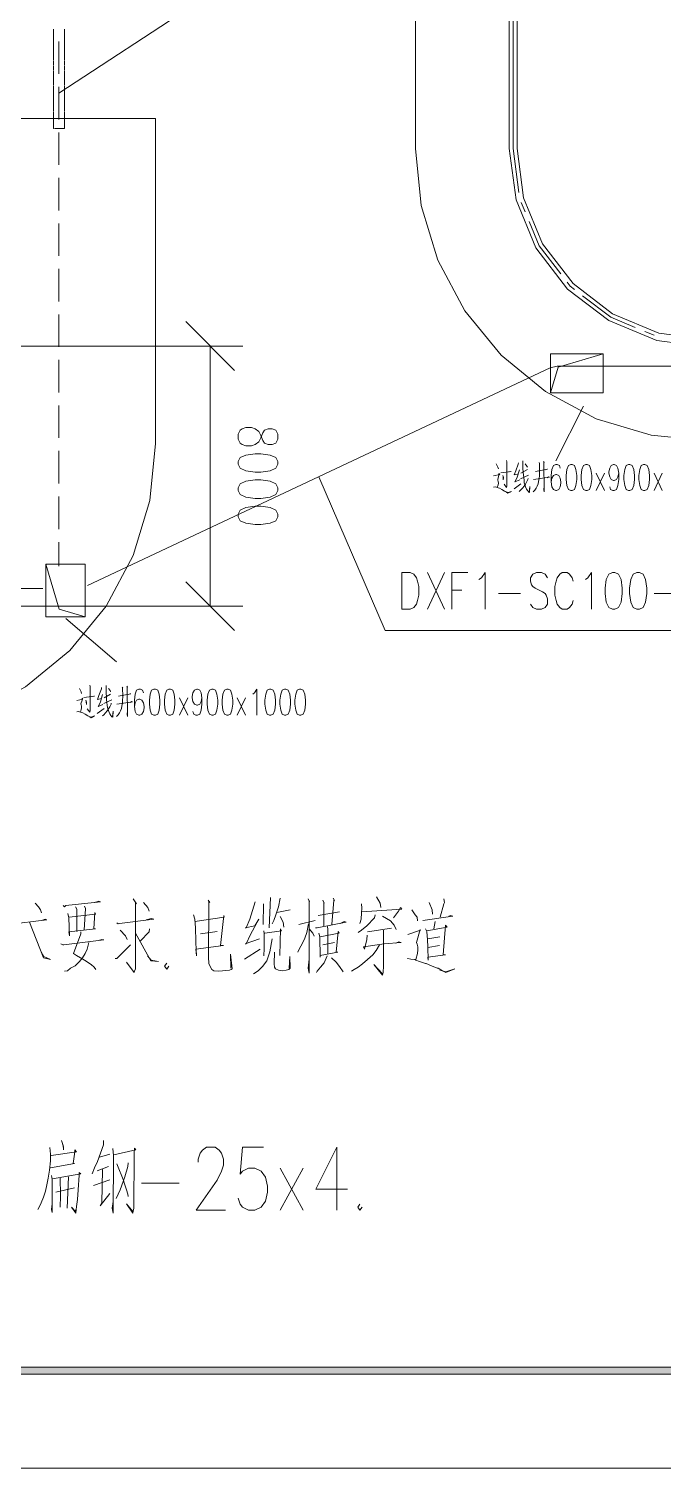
# Model space of a CAD drawing. Header units: millimetres. Extents: x -4415 to 173792, y -78716 to 47289.
# Drawn here: x 65276 to 84791, y -78716 to -34442 of the extents above; entities that cross this region are included whole.
import ezdxf

# ---------------------------------------------------------------- set-up
doc = ezdxf.new("R2010")
doc.units = ezdxf.units.MM

msp = doc.modelspace()

# ---------------------------------------------------------------- hatches: boundary and pattern name
h = msp.add_hatch(color=0)
h.dxf.hatch_style = 2
h.paths.add_polyline_path([(2980, -75821), (3191, -75611), (170687, -75611), (170896, -75821)])

# ---------------------------------------------------------------- linework, layer by layer
at = {"color": 0, "lineweight": 0}
for points in [[(-4415, -78716), (173792, -78716), (173792, 47289), (-4415, 47289)], [(81328, -44437), (82944, -44437), (82944, -45642), (81328, -45642)], [(72932, -46907), (72874, -46785), (72760, -46745), (72644, -46745), (72529, -46785), (72471, -46867), (72413, -47028), (72356, -47149), (72240, -47230), (72125, -47270), (71951, -47270), (71836, -47230), (71778, -47190), (71720, -47069), (71720, -46907), (71778, -46785), (71836, -46745), (71951, -46705), (72125, -46705), (72240, -46745), (72356, -46826), (72413, -46947), (72471, -47108), (72529, -47190), (72644, -47230), (72760, -47230), (72874, -47189), (72932, -47069)], [(72932, -47755), (72874, -47633), (72702, -47553), (72413, -47512), (72240, -47512), (71951, -47553), (71778, -47633), (71720, -47755), (71720, -47835), (71778, -47956), (71951, -48038), (72240, -48078), (72413, -48078), (72702, -48038), (72874, -47956), (72932, -47835)], [(81947, -47839), (81877, -47878), (81831, -47993), (81808, -48186), (81808, -48301), (81831, -48493), (81877, -48609), (81947, -48648), (81993, -48648), (82061, -48609), (82108, -48493), (82131, -48301), (82131, -48186), (82108, -47993), (82061, -47878), (81993, -47839)], [(82408, -47839), (82338, -47878), (82292, -47993), (82270, -48186), (82270, -48301), (82292, -48493), (82338, -48609), (82408, -48648), (82454, -48648), (82523, -48609), (82569, -48493), (82592, -48301), (82592, -48186), (82569, -47993), (82523, -47878), (82454, -47839)], [(83723, -47839), (83653, -47878), (83607, -47993), (83585, -48186), (83585, -48301), (83607, -48493), (83653, -48609), (83723, -48648), (83769, -48648), (83838, -48609), (83884, -48493), (83908, -48301), (83908, -48186), (83884, -47993), (83838, -47878), (83769, -47839)], [(84185, -47839), (84115, -47878), (84069, -47993), (84046, -48186), (84046, -48301), (84069, -48493), (84115, -48609), (84185, -48648), (84231, -48648), (84300, -48609), (84346, -48493), (84369, -48301), (84369, -48186), (84346, -47993), (84300, -47878), (84231, -47839)], [(72932, -48563), (72874, -48442), (72702, -48361), (72413, -48320), (72240, -48320), (71951, -48361), (71778, -48442), (71720, -48563), (71720, -48643), (71778, -48765), (71951, -48845), (72240, -48886), (72413, -48886), (72702, -48845), (72874, -48765), (72932, -48643)], [(72932, -49370), (72874, -49249), (72702, -49168), (72413, -49128), (72240, -49128), (71951, -49168), (71778, -49249), (71720, -49370), (71720, -49451), (71778, -49572), (71951, -49653), (72240, -49693), (72413, -49693), (72702, -49653), (72874, -49572), (72932, -49451)], [(65801, -52526), (65801, -50911), (67006, -50911), (67006, -52526)], [(76747, -52298), (76747, -51166), (77011, -51166), (77124, -51220), (77200, -51328), (77237, -51436), (77275, -51598), (77275, -51866), (77237, -52028), (77200, -52136), (77124, -52243), (77011, -52298)], [(83230, -51166), (83117, -51220), (83041, -51382), (83004, -51651), (83004, -51812), (83041, -52082), (83117, -52243), (83230, -52298), (83306, -52298), (83418, -52243), (83495, -52082), (83532, -51812), (83532, -51651), (83495, -51382), (83418, -51220), (83306, -51166)], [(83984, -51166), (83871, -51220), (83796, -51382), (83758, -51651), (83758, -51812), (83796, -52082), (83871, -52243), (83984, -52298), (84059, -52298), (84173, -52243), (84248, -52082), (84286, -51812), (84286, -51651), (84248, -51382), (84173, -51220), (84059, -51166)], [(69126, -54749), (69056, -54788), (69010, -54904), (68987, -55096), (68987, -55211), (69010, -55403), (69056, -55519), (69126, -55558), (69172, -55558), (69241, -55519), (69287, -55403), (69310, -55211), (69310, -55096), (69287, -54904), (69241, -54788), (69172, -54749)], [(69587, -54749), (69518, -54788), (69471, -54904), (69449, -55096), (69449, -55211), (69471, -55403), (69518, -55519), (69587, -55558), (69634, -55558), (69702, -55519), (69748, -55403), (69772, -55211), (69772, -55096), (69748, -54904), (69702, -54788), (69634, -54749)], [(70902, -54749), (70834, -54788), (70788, -54904), (70764, -55096), (70764, -55211), (70788, -55403), (70834, -55519), (70902, -55558), (70949, -55558), (71018, -55519), (71064, -55403), (71087, -55211), (71087, -55096), (71064, -54904), (71018, -54788), (70949, -54749)], [(71364, -54749), (71295, -54788), (71249, -54904), (71226, -55096), (71226, -55211), (71249, -55403), (71295, -55519), (71364, -55558), (71410, -55558), (71480, -55519), (71526, -55403), (71549, -55211), (71549, -55096), (71526, -54904), (71480, -54788), (71410, -54749)], [(72679, -54749), (72610, -54788), (72564, -54904), (72541, -55096), (72541, -55211), (72564, -55403), (72610, -55519), (72679, -55558), (72725, -55558), (72795, -55519), (72841, -55403), (72864, -55211), (72864, -55096), (72841, -54904), (72795, -54788), (72725, -54749)], [(73141, -54749), (73072, -54788), (73026, -54904), (73002, -55096), (73002, -55211), (73026, -55403), (73072, -55519), (73141, -55558), (73187, -55558), (73257, -55519), (73303, -55403), (73325, -55211), (73325, -55096), (73303, -54904), (73257, -54788), (73187, -54749)], [(73602, -54749), (73534, -54788), (73487, -54904), (73464, -55096), (73464, -55211), (73487, -55403), (73534, -55519), (73602, -55558), (73648, -55558), (73718, -55519), (73764, -55403), (73787, -55211), (73787, -55096), (73764, -54904), (73718, -54788), (73648, -54749)], [(2980, -75821), (3191, -75611), (170687, -75611), (170896, -75821)]]:
    msp.add_lwpolyline(points, close=True, dxfattribs=at)
for points in [[(77175, -38119), (77175, 16384)], [(80055, -38119), (80055, 16384)], [(80175, -38119), (80175, 16384)], [(80295, -38119), (80294, 16384)], [(66202, -36423), (70377, -33694)], [(66033, -34476), (66033, -34449)], [(66033, -34515), (66033, -34487)], [(66033, -34554), (66033, -34526)], [(66370, -34449), (66370, -34476)], [(66370, -34487), (66370, -34515)], [(66370, -34526), (66370, -34554)], [(66033, -34592), (66033, -34565)], [(66033, -34630), (66033, -34603)], [(66033, -34669), (66033, -34642)], [(66033, -34707), (66033, -34680)], [(66033, -34746), (66033, -34718)], [(66033, -34785), (66033, -34757)], [(66033, -34823), (66033, -34795)], [(66033, -34862), (66033, -34834)], [(66033, -34901), (66033, -34873)], [(66033, -34938), (66033, -34911)], [(66033, -34977), (66033, -34950)], [(66202, -35828), (66202, -34828)], [(66370, -34565), (66370, -34592)], [(66370, -34603), (66370, -34630)], [(66370, -34642), (66370, -34669)], [(66370, -34680), (66370, -34707)], [(66370, -34718), (66370, -34746)], [(66370, -34757), (66370, -34785)], [(66370, -34795), (66370, -34823)], [(66370, -34834), (66370, -34862)], [(66370, -34873), (66370, -34901)], [(66370, -34911), (66370, -34938)], [(66370, -34950), (66370, -34977)], [(66033, -35015), (66033, -34989)], [(66033, -35054), (66033, -35026)], [(66033, -35093), (66033, -35065)], [(66033, -35131), (66033, -35103)], [(66033, -35170), (66033, -35142)], [(66033, -35208), (66033, -35181)], [(66033, -35246), (66033, -35219)], [(66033, -35285), (66033, -35258)], [(66033, -35323), (66033, -35296)], [(66033, -35362), (66033, -35334)], [(66033, -35401), (66033, -35373)], [(66033, -35439), (66033, -35412)], [(66370, -34989), (66370, -35015)], [(66370, -35026), (66370, -35054)], [(66370, -35065), (66370, -35093)], [(66370, -35103), (66370, -35131)], [(66370, -35142), (66370, -35170)], [(66370, -35181), (66370, -35208)], [(66370, -35219), (66370, -35246)], [(66370, -35258), (66370, -35285)], [(66370, -35296), (66370, -35323)], [(66370, -35334), (66370, -35362)], [(66370, -35373), (66370, -35401)], [(66370, -35412), (66370, -35439)], [(66033, -35478), (66033, -35450)], [(66033, -35516), (66033, -35489)], [(66033, -35554), (66033, -35527)], [(66033, -35593), (66033, -35566)], [(66033, -35632), (66033, -35604)], [(66033, -35670), (66033, -35642)], [(66033, -35709), (66033, -35681)], [(66033, -35748), (66033, -35720)], [(66033, -35785), (66033, -35758)], [(66033, -35824), (66033, -35797)], [(66033, -35862), (66033, -35836)], [(66370, -35450), (66370, -35478)], [(66370, -35489), (66370, -35516)], [(66370, -35527), (66370, -35554)], [(66370, -35566), (66370, -35593)], [(66370, -35604), (66370, -35632)], [(66370, -35642), (66370, -35670)], [(66370, -35681), (66370, -35709)], [(66370, -35720), (66370, -35748)], [(66370, -35758), (66370, -35785)], [(66370, -35797), (66370, -35824)], [(66370, -35836), (66370, -35862)], [(66033, -35901), (66033, -35873)], [(66033, -35940), (66033, -35912)], [(66033, -35978), (66033, -35950)], [(66033, -36017), (66033, -35989)], [(66033, -36056), (66033, -36028)], [(66033, -36093), (66033, -36066)], [(66033, -36132), (66033, -36105)], [(66033, -36170), (66033, -36143)], [(66033, -36209), (66033, -36181)], [(66033, -36248), (66033, -36220)], [(66033, -36286), (66033, -36259)], [(66033, -36325), (66033, -36297)], [(66202, -37228), (66202, -36227)], [(66370, -35873), (66370, -35901)], [(66370, -35912), (66370, -35940)], [(66370, -35950), (66370, -35978)], [(66370, -35989), (66370, -36017)], [(66370, -36028), (66370, -36056)], [(66370, -36066), (66370, -36093)], [(66370, -36105), (66370, -36132)], [(66370, -36143), (66370, -36170)], [(66370, -36181), (66370, -36209)], [(66370, -36220), (66370, -36248)], [(66370, -36259), (66370, -36286)], [(66370, -36297), (66370, -36325)], [(66033, -36363), (66033, -36336)], [(66033, -36401), (66033, -36374)], [(66033, -36440), (66033, -36413)], [(66033, -36479), (66033, -36451)], [(66033, -36517), (66033, -36489)], [(66033, -36556), (66033, -36528)], [(66033, -36595), (66033, -36567)], [(66033, -36633), (66033, -36605)], [(66033, -36671), (66033, -36644)], [(66033, -36709), (66033, -36683)], [(66033, -36748), (66033, -36720)], [(66370, -36336), (66370, -36363)], [(66370, -36374), (66370, -36401)], [(66370, -36413), (66370, -36440)], [(66370, -36451), (66370, -36479)], [(66370, -36489), (66370, -36517)], [(66370, -36528), (66370, -36556)], [(66370, -36567), (66370, -36595)], [(66370, -36605), (66370, -36633)], [(66370, -36644), (66370, -36671)], [(66370, -36683), (66370, -36709)], [(66370, -36720), (66370, -36748)], [(66033, -36787), (66033, -36759)], [(66033, -36825), (66033, -36797)], [(66033, -36864), (66033, -36836)], [(66033, -36903), (66033, -36875)], [(66033, -36940), (66033, -36913)], [(66033, -36979), (66033, -36952)], [(66033, -37017), (66033, -36991)], [(66033, -37056), (66033, -37028)], [(66033, -37095), (66033, -37067)], [(66033, -37133), (66033, -37105)], [(66033, -37172), (66033, -37144)], [(66033, -37210), (66033, -37183)], [(66370, -36759), (66370, -36787)], [(66370, -36797), (66370, -36825)], [(66370, -36836), (66370, -36864)], [(66370, -36875), (66370, -36903)], [(66370, -36913), (66370, -36940)], [(66370, -36952), (66370, -36979)], [(66370, -36991), (66370, -37017)], [(66370, -37028), (66370, -37056)], [(66370, -37067), (66370, -37095)], [(66370, -37105), (66370, -37133)], [(66370, -37144), (66370, -37172)], [(66370, -37183), (66370, -37210)], [(36059, -37199), (69175, -37199)], [(66033, -37248), (66033, -37221)], [(66033, -37287), (66033, -37260)], [(66033, -37326), (66033, -37298)], [(66033, -37364), (66033, -37336)], [(66033, -37403), (66033, -37375)], [(66033, -37441), (66033, -37414)], [(66033, -37480), (66033, -37452)], [(66061, -37505), (66033, -37505), (66033, -37491)], [(66100, -37505), (66073, -37505)], [(66138, -37505), (66110, -37505)], [(66177, -37505), (66149, -37505)], [(66216, -37505), (66188, -37505)], [(66202, -38628), (66202, -37628)], [(66254, -37505), (66226, -37505)], [(66293, -37505), (66265, -37505)], [(66330, -37505), (66304, -37505)], [(66370, -37491), (66370, -37505), (66342, -37505)], [(66370, -37221), (66370, -37248)], [(66370, -37260), (66370, -37287)], [(66370, -37298), (66370, -37326)], [(66370, -37336), (66370, -37364)], [(66370, -37375), (66370, -37403)], [(66370, -37414), (66370, -37441)], [(66370, -37452), (66370, -37480)], [(69175, -47199), (69175, -37199)], [(77175, -38119), (77348, -39875), (77860, -41563), (78692, -43119), (79811, -44483), (81175, -45602), (82731, -46434), (84420, -46946), (86175, -47119)], [(80055, -38119), (80263, -39702), (80875, -41179), (81848, -42446), (83116, -43419), (84592, -44031), (86175, -44239)], [(80175, -38119), (80353, -39473)], [(80295, -38119), (80495, -39641), (81083, -41059), (82017, -42277), (83236, -43212), (84654, -43799), (86175, -43999)], [(66202, -40028), (66202, -39028)], [(80424, -39780), (80546, -40073)], [(66202, -41427), (66202, -40428)], [(80667, -40366), (80979, -41119), (81643, -41983)], [(66202, -42828), (66202, -41828)], [(81836, -42236), (81933, -42361), (82058, -42458)], [(82310, -42651), (83176, -43315), (83928, -43627)], [(66202, -44228), (66202, -43228)], [(71606, -44948), (70106, -43449)], [(84221, -43748), (84515, -43870)], [(64209, -44199), (71856, -44199)], [(70855, -44199), (70855, -52199)], [(66202, -45628), (66202, -44629)], [(81562, -44845), (82944, -44437)], [(67083, -51569), (81319, -44868)], [(81534, -44819), (81319, -44868)], [(81328, -45642), (81562, -44845)], [(81534, -44819), (101676, -44819)], [(66202, -47028), (66202, -46028)], [(82338, -46046), (81488, -47726)], [(60175, -56200), (61930, -56027), (63619, -55514), (65174, -54683), (66539, -53563), (67658, -52199), (68489, -50643), (69002, -48955), (69175, -47199)], [(66202, -48428), (66202, -47428)], [(79971, -47725), (79981, -47763), (79985, -48370), (79981, -48511), (79971, -48551), (79895, -48448)], [(80335, -47795), (80330, -47834), (80255, -48039), (80207, -48157), (80335, -48126)], [(80472, -47732), (80477, -47772), (80477, -47952), (80487, -48086), (80491, -48165), (80501, -48252), (80510, -48330), (80519, -48409), (80534, -48472), (80557, -48535), (80590, -48606), (80623, -48653), (80656, -48693), (80680, -48708), (80689, -48519), (80670, -48700)], [(80973, -47779), (80987, -47810), (80983, -47803), (80987, -48070), (80983, -48188), (80977, -48275), (80959, -48370), (80945, -48441), (80916, -48511), (80883, -48575), (80845, -48629), (80794, -48684)], [(81110, -47748), (81129, -47779), (81119, -47763), (81129, -48684), (81124, -48622), (81129, -48495)], [(74200, -48218), (76243, -52948)], [(79570, -48188), (79763, -48150), (79739, -48117), (79735, -48181), (79702, -48291), (79706, -48322), (79716, -48370), (79721, -48417), (79711, -48472), (79688, -48551)], [(79655, -47826), (79706, -47921), (79721, -47976)], [(79792, -48102), (80117, -48063), (80099, -48055), (80052, -48070)], [(79853, -48181), (79877, -48244), (79871, -48315), (79867, -48220)], [(80368, -48008), (80298, -48236), (80241, -48370), (80231, -48377), (80377, -48315)], [(80406, -48283), (80652, -48173)], [(80416, -48110), (80613, -47999)], [(80613, -47921), (80599, -47890), (80548, -47819)], [(80802, -48306), (81290, -48236), (81266, -48228), (81223, -48252)], [(80859, -48063), (81237, -47992), (81219, -47984), (81157, -48008)], [(81623, -47955), (81600, -47878), (81531, -47839), (81485, -47839), (81415, -47878), (81369, -47993), (81346, -48186), (81346, -48378), (81369, -48532), (81415, -48609), (81485, -48648), (81507, -48648), (81577, -48609), (81623, -48532), (81646, -48417), (81646, -48378), (81623, -48262), (81577, -48186), (81507, -48147), (81485, -48147), (81415, -48186), (81369, -48262), (81346, -48378)], [(82730, -48648), (82985, -48109)], [(82985, -48648), (82730, -48109)], [(83423, -48109), (83400, -48224), (83354, -48301), (83284, -48340), (83262, -48340), (83192, -48301), (83146, -48224), (83123, -48109), (83123, -48070), (83146, -47955), (83192, -47878), (83262, -47839), (83284, -47839), (83354, -47878), (83400, -47955), (83423, -48109), (83423, -48301), (83400, -48493), (83354, -48609), (83284, -48648), (83238, -48648), (83169, -48609), (83146, -48532)], [(84508, -48648), (84761, -48109)], [(84761, -48648), (84508, -48109)], [(79574, -48543), (79635, -48535), (79711, -48559), (79759, -48575), (79830, -48613), (79910, -48661), (79981, -48708), (80013, -48724), (80123, -48669), (80009, -48708), (79938, -48677)], [(80203, -48590), (80410, -48441)], [(80633, -48275), (80628, -48306), (80590, -48386), (80552, -48448), (80510, -48511), (80458, -48575), (80406, -48629), (80363, -48669)], [(66202, -49829), (66202, -48828)], [(66202, -50969), (66202, -50228)], [(66209, -52293), (65801, -50911)], [(77539, -52298), (78066, -51166)], [(77539, -51166), (78066, -52298)], [(78292, -52298), (78292, -51166), (78782, -51166)], [(79121, -51382), (79197, -51328), (79310, -51166), (79310, -52298)], [(81233, -51328), (81157, -51220), (81044, -51166), (80893, -51166), (80780, -51220), (80704, -51328), (80704, -51436), (80742, -51543), (80780, -51598), (80856, -51651), (81081, -51759), (81157, -51812), (81195, -51866), (81233, -51974), (81233, -52136), (81157, -52243), (81044, -52298), (80893, -52298), (80780, -52243), (80704, -52136)], [(82024, -51436), (81986, -51328), (81911, -51220), (81836, -51166), (81685, -51166), (81609, -51220), (81534, -51328), (81497, -51436), (81459, -51598), (81459, -51866), (81497, -52028), (81534, -52136), (81609, -52243), (81685, -52298), (81836, -52298), (81911, -52243), (81986, -52136), (82024, -52028)], [(82401, -51382), (82477, -51328), (82590, -51166), (82590, -52298)], [(56001, -51655), (65707, -51655)], [(70106, -51450), (71606, -52949)], [(78292, -51705), (78594, -51705)], [(64209, -52199), (71856, -52199)], [(79724, -51812), (80403, -51812)], [(84512, -51812), (85191, -51812)], [(67006, -52526), (66209, -52293)], [(66414, -52578), (67974, -53918)], [(76243, -52948), (87141, -52948)], [(66834, -54737), (66886, -54831), (66900, -54886)], [(67151, -54635), (67160, -54673), (67164, -55280), (67160, -55421), (67151, -55461), (67075, -55359)], [(67514, -54705), (67510, -54744), (67434, -54949), (67387, -55067), (67514, -55036)], [(67652, -54642), (67656, -54682), (67656, -54862), (67666, -54996), (67670, -55076), (67680, -55162), (67689, -55241), (67699, -55320), (67713, -55383), (67737, -55445), (67770, -55516), (67802, -55563), (67835, -55603), (67859, -55619), (67869, -55430), (67849, -55610)], [(67794, -54831), (67779, -54800), (67727, -54729)], [(68152, -54689), (68166, -54720), (68162, -54713), (68166, -54981), (68162, -55099), (68157, -55185), (68138, -55280), (68124, -55351), (68095, -55421), (68063, -55485), (68024, -55540), (67973, -55595)], [(68039, -54973), (68417, -54902), (68398, -54894), (68337, -54918)], [(68289, -54658), (68308, -54689), (68299, -54673), (68308, -55595), (68303, -55532), (68308, -55406)], [(68803, -54865), (68779, -54788), (68710, -54749), (68664, -54749), (68594, -54788), (68548, -54904), (68526, -55096), (68526, -55288), (68548, -55442), (68594, -55519), (68664, -55558), (68687, -55558), (68756, -55519), (68803, -55442), (68825, -55327), (68825, -55288), (68803, -55172), (68756, -55096), (68687, -55058), (68664, -55058), (68594, -55096), (68548, -55172), (68526, -55288)], [(70603, -55019), (70579, -55135), (70533, -55211), (70464, -55250), (70441, -55250), (70372, -55211), (70326, -55135), (70302, -55019), (70302, -54980), (70326, -54865), (70372, -54788), (70441, -54749), (70464, -54749), (70533, -54788), (70579, -54865), (70603, -55019), (70603, -55211), (70579, -55403), (70533, -55519), (70464, -55558), (70418, -55558), (70348, -55519), (70326, -55442)], [(72172, -54904), (72218, -54865), (72287, -54749), (72287, -55558)], [(66749, -55099), (66942, -55060), (66919, -55029), (66914, -55091), (66881, -55201), (66886, -55233), (66895, -55280), (66900, -55327), (66891, -55383), (66867, -55461)], [(66971, -55012), (67298, -54973), (67278, -54965), (67231, -54981)], [(67032, -55091), (67056, -55154), (67052, -55225), (67046, -55131)], [(67548, -54918), (67477, -55147), (67420, -55280), (67410, -55288), (67557, -55225)], [(67812, -55185), (67807, -55218), (67770, -55296), (67731, -55359), (67689, -55421), (67637, -55485), (67585, -55540), (67542, -55579)], [(67585, -55194), (67831, -55083)], [(67595, -55020), (67794, -54909)], [(67982, -55218), (68469, -55147), (68445, -55138), (68402, -55162)], [(69910, -55558), (70164, -55019)], [(70164, -55558), (69910, -55019)], [(71687, -55558), (71942, -55019)], [(71942, -55558), (71687, -55019)], [(66753, -55454), (66816, -55445), (66891, -55469), (66938, -55485), (67009, -55525), (67089, -55572), (67160, -55619), (67193, -55634), (67302, -55579), (67188, -55619), (67117, -55587)], [(67382, -55501), (67590, -55351)], [(65473, -61335), (65578, -61449), (65632, -61544), (65671, -61638)], [(66333, -61411), (66372, -61449), (66412, -61411), (67483, -61298), (67431, -61278), (67298, -61316)], [(66716, -61449), (66755, -61524), (66755, -62205)], [(66994, -61430), (67021, -61505), (66981, -62167)], [(68488, -61203), (68594, -61355), (68555, -61335), (68555, -63093), (68555, -63225), (68555, -63358), (68528, -63433), (68515, -63471), (68277, -63150)], [(68806, -61316), (68938, -61467), (68978, -61581)], [(70789, -61241), (70841, -61316), (70814, -61298), (70814, -61751), (70801, -62640), (70801, -62998), (70814, -63187), (70854, -63282), (70908, -63376), (70973, -63414), (71119, -63433), (71450, -63395), (71502, -63376), (71529, -63358), (71477, -62904), (71490, -63339)], [(72243, -61298), (72071, -61827), (71966, -62091), (71927, -62091), (72230, -62034), (72349, -61827), (72098, -62299), (71966, -62583), (71927, -62583), (72376, -62431)], [(72494, -61355), (72482, -61997)], [(72707, -61165), (72667, -62091)], [(73011, -61184), (72958, -61449), (72879, -61694), (72812, -61865), (72760, -61977)], [(73871, -61203), (73910, -61298), (73897, -61259), (73897, -63490), (73871, -63339), (73897, -63055)], [(74320, -61241), (74360, -61335), (74347, -61316), (74347, -62034)], [(74638, -61184), (74678, -61259), (74664, -61241), (74598, -61997)], [(75511, -61355), (75524, -61487), (75511, -61638), (75498, -61827), (75458, -61959)], [(75524, -61599), (76754, -61524), (76715, -61467), (76649, -61581), (76490, -61788)], [(75974, -61146), (76080, -61335), (76107, -61467)], [(77588, -61316), (77680, -61544), (77693, -61676)], [(78038, -61203), (78064, -61316), (78038, -61355), (77932, -61770)], [(64652, -61997), (65829, -61845), (65776, -61827), (65671, -61865)], [(65301, -61922), (65724, -63018), (65948, -63074), (65737, -62979), (65657, -62829)], [(66477, -61656), (66504, -61788), (66531, -62337), (66504, -62223), (67324, -62129), (67272, -62129), (67312, -61619), (67324, -61676), (66517, -61770)], [(67986, -61940), (68025, -61977), (68065, -61959), (69124, -61827), (69044, -61808), (68885, -61845)], [(70339, -61694), (70379, -61827), (70404, -62091), (70418, -62507), (70418, -62545), (70431, -62961), (70418, -62752), (71264, -62640), (71172, -62640), (71278, -61713), (71291, -61770), (70379, -61902)], [(72904, -61619), (73315, -61544)], [(73011, -61751), (73103, -61922), (73117, -62072)], [(73883, -61977), (73831, -62242), (73764, -62412), (73686, -62583), (73607, -62734), (73553, -62847)], [(73580, -61997), (74082, -61865)], [(74096, -62091), (74122, -62091), (74149, -62091), (75034, -61922), (74982, -61902), (74850, -61959)], [(74837, -61599), (74174, -61713)], [(75934, -61694), (75908, -61788), (75670, -62034), (75511, -62167), (75406, -62242)], [(76159, -61733), (76398, -61883), (76517, -62016), (76582, -62148)], [(77059, -61544), (77165, -61694), (77218, -61770), (77231, -61883)], [(77402, -61865), (78316, -61733), (78249, -61713), (78197, -61733)], [(77773, -61902), (77733, -62129)], [(66875, -62223), (66875, -62280), (66650, -62884), (66743, -62941), (66994, -63093), (67192, -63225), (67285, -63301), (67337, -63376)], [(68092, -62167), (68251, -62337), (68303, -62451)], [(68555, -62262), (69031, -63112), (69269, -63130), (69044, -63093), (68925, -62961)], [(68992, -62129), (68978, -62223), (68701, -62507)], [(70563, -62280), (71067, -62205)], [(72508, -62186), (72521, -62280), (72521, -62695), (72521, -62734), (72508, -62961)], [(72534, -62262), (73050, -62186), (73024, -62129), (72998, -62941)], [(73897, -62129), (74017, -62262), (74056, -62356)], [(74201, -62262), (74228, -62375), (74241, -62998), (74241, -62941), (74783, -62847), (74730, -62847), (74797, -62205), (74823, -62262), (74228, -62375)], [(74466, -62054), (74479, -62148), (74479, -62884)], [(75683, -62318), (75670, -62451), (75603, -62752), (75577, -62677), (76212, -62583), (76728, -62545), (76662, -62526), (76556, -62563)], [(75697, -62223), (76437, -62110)], [(76186, -62167), (76186, -63263), (76172, -63471), (76159, -63547), (75894, -63225), (76159, -63508)], [(76940, -62299), (77323, -62167), (77310, -62148), (77204, -62545), (77218, -62601), (77244, -62677), (77244, -62772), (77231, -62884), (77178, -63074)], [(77482, -62129), (77522, -62205), (77536, -62469), (77548, -62677), (77561, -63093), (77548, -62998), (78091, -62923), (78025, -62923), (78091, -62016), (78143, -62072), (77522, -62186)], [(77548, -62431), (77919, -62375)], [(66266, -62583), (66319, -62620), (66358, -62620), (67589, -62469), (67523, -62451), (67417, -62488)], [(67126, -62545), (67073, -62752), (67007, -62884), (66927, -63018), (66835, -63130), (66703, -63263), (66557, -63339), (66465, -63414), (66372, -63433)], [(67933, -63036), (67986, -63036), (68409, -62620)], [(71913, -63055), (72389, -62752)], [(72760, -62431), (72693, -62829), (72601, -63112), (72469, -63282), (72337, -63414), (72191, -63508)], [(72839, -62847), (72826, -63206), (72839, -63301), (72865, -63358), (72958, -63395), (73077, -63414), (73196, -63395), (73276, -63376), (73315, -63339), (73302, -62979), (73289, -63339)], [(74320, -62620), (74678, -62545)], [(76067, -62620), (75961, -62790), (75856, -62923), (75697, -63074), (75538, -63206), (75406, -63301), (75287, -63376), (75207, -63433)], [(77906, -62640), (77548, -62695)], [(69519, -63177), (69454, -63270), (69519, -63362), (69583, -63270)], [(74452, -62961), (74360, -63169), (74254, -63301), (74149, -63433), (74122, -63471)], [(74586, -63018), (74730, -63150), (74837, -63282), (74942, -63452)], [(76927, -63036), (76940, -63036), (77032, -63055), (77151, -63074), (77178, -63093), (77297, -63130), (77482, -63187), (77496, -63187), (77668, -63263), (77839, -63339), (77866, -63339), (77998, -63414), (78103, -63471), (78381, -63358), (78103, -63452), (77919, -63395)], [(65926, -68849), (65939, -69057), (65939, -69264), (65913, -69548), (65873, -69793), (65833, -70002), (65794, -70191), (65727, -70380), (65662, -70550), (65595, -70682), (65555, -70757)], [(65965, -69095), (66746, -68981), (66693, -68925), (66693, -68981), (66640, -69340), (66679, -69340), (65939, -69472)], [(66283, -68641), (66349, -68831), (66349, -68925), (66336, -68774)], [(67579, -68641), (67579, -68774), (67394, -69284), (67302, -69472), (67222, -69661)], [(67447, -69152), (67765, -69057)], [(67857, -68886), (67884, -69095), (67871, -70871), (67844, -70720), (67871, -70512)], [(67897, -69075), (68572, -68925), (68532, -68868), (68518, -69038), (68505, -70720), (68492, -70814), (68478, -70871), (68281, -70588), (68492, -70834)], [(70488, -69304), (70488, -69212), (70552, -69027), (70618, -68935), (70747, -68842), (71005, -68842), (71134, -68935), (71199, -69027), (71263, -69212), (71263, -69396), (71199, -69581), (71070, -69858), (70424, -70781), (71329, -70781)], [(72491, -68842), (71845, -68842), (71781, -69673), (71845, -69581), (72039, -69489), (72232, -69489), (72427, -69581), (72556, -69766), (72621, -70043), (72621, -70227), (72556, -70504), (72427, -70689), (72232, -70781), (72039, -70781), (71845, -70689), (71781, -70596), (71716, -70412)], [(74753, -68842), (74107, -70135), (75076, -70135)], [(74753, -68842), (74753, -70781)], [(67725, -69435), (67381, -69567)], [(68334, -69321), (68321, -69435), (68227, -69756), (68082, -70153), (67963, -70417)], [(67989, -69359), (68201, -69888), (68201, -69907), (68281, -70153), (68321, -70285), (68334, -70360)], [(73009, -70781), (73719, -69489)], [(73719, -70781), (73009, -69489)], [(65978, -69718), (65992, -69832), (65992, -70493), (65992, -70852), (65978, -70757), (65992, -70588)], [(66005, -69813), (66878, -69661), (66825, -69624), (66825, -69699), (66798, -70153), (66773, -70456), (66746, -70663), (66719, -70871), (66587, -70682), (66706, -70814), (66733, -70757)], [(66243, -69793), (66256, -70304), (66256, -70342), (66243, -70682)], [(66495, -69756), (66455, -70720)], [(67765, -69850), (67262, -70021)], [(67539, -69529), (67526, -70569), (67474, -70645), (67765, -70266)], [(68744, -69950), (69906, -69950)], [(66111, -70228), (66679, -70096)], [(75464, -70596), (75399, -70689), (75464, -70781), (75528, -70689)]]:
    msp.add_lwpolyline(points, dxfattribs=at)

doc.saveas('drawing.dxf')
